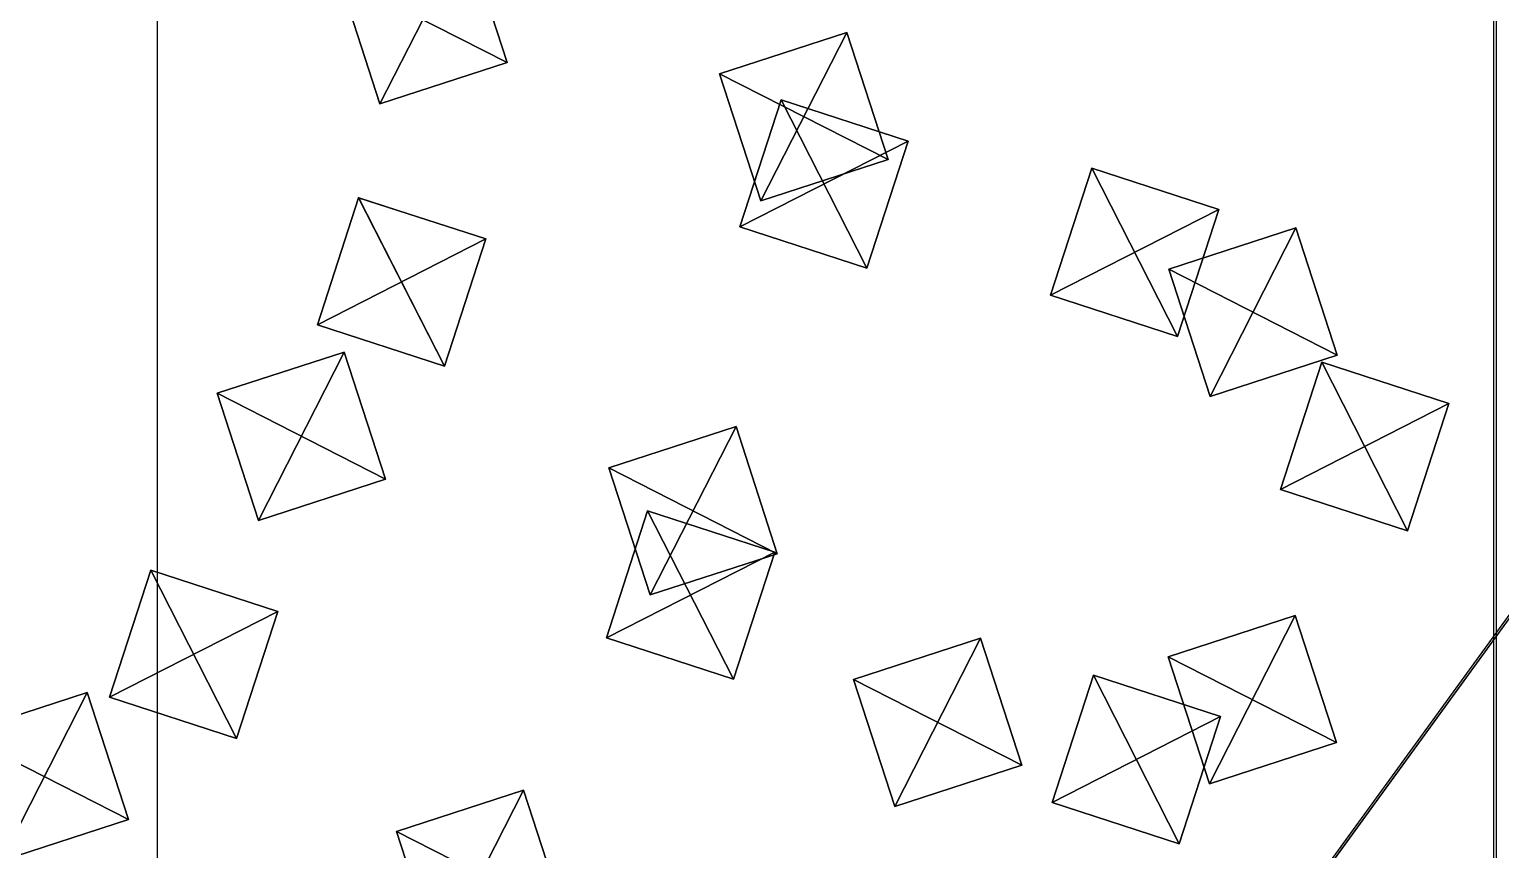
# Model space of a CAD drawing. Header units: metres. Extents: x -324 to 324, y -310 to 311.
# Drawn here: x 52.2 to 162.3, y -68.6 to -7.2 of the extents above; entities that cross this region are included whole.
import ezdxf

# ---------------------------------------------------------------- set-up
doc = ezdxf.new("R2010")
doc.units = ezdxf.units.M

msp = doc.modelspace()

# ---------------------------------------------------------------- linework, layer by layer
for p, q in [((161.80338, -117.55707, -738), (161.80342, 117.557045, -738)), ((161.96648, 117.557076, -738.10077), (161.96652, -117.55703, -738.10077)), ((200, 2.2904767e-05, -1262), (61.803394, -190.21127, -1262)), ((61.935287, -190.30716, -1261.8993), (200.13196, -0.09587097, -1261.8992))]:
    msp.add_line(p, q)
for points in [[(61.803394, -190.21127, -1262), (61.803425, 190.21133, -1262), (200, 2.2904767e-05, -1262), (200.0001, 0.00012290476, -1261.9999)], [(161.96648, 117.557076, -738.10077), (161.96652, -117.55703, -738.10077), (261.9763, -190.21126, -938.09595), (261.97638, -190.21115, -938.0958)], [(161.96648, 117.557076, -738.10077), (261.9763, -190.21126, -938.09595), (323.78568, 7.632487e-05, -1061.6997), (323.78577, 0.00017632486, -1061.6996)], [(261.94806, -190.3165, -938.3003), (61.935287, -190.30716, -1261.8993), (200.13196, -0.09587097, -1261.8992), (200.13206, -0.09577097, -1261.899)], [(78.44197, -12.78002, -734.5), (75.3518, -3.2694535, -734.5), (84.862366, -0.17928553, -734.5), (84.862465, -0.17918552, -734.4999)], [(87.95254, -9.689852, -729.5), (84.862366, -0.17928553, -729.5), (75.3518, -3.2694535, -729.5), (75.3519, -3.2693536, -729.4999)], [(84.862366, -0.17928553, -734.5), (87.95254, -9.689852, -734.5), (78.44197, -12.78002, -734.5), (78.44207, -12.77992, -734.4999)], [(87.95254, -9.689852, -734.5), (84.862366, -0.17928553, -734.5), (84.862366, -0.17928553, -729.5), (84.862465, -0.17918552, -729.4999)], [(84.862366, -0.17928553, -729.5), (87.95254, -9.689852, -729.5), (87.95254, -9.689852, -734.5), (87.95264, -9.689752, -734.4999)], [(78.44197, -12.78002, -729.5), (75.3518, -3.2694535, -729.5), (75.3518, -3.2694535, -734.5), (75.3519, -3.2693536, -734.4999)], [(75.3518, -3.2694535, -729.5), (78.44197, -12.78002, -729.5), (87.95254, -9.689852, -729.5), (87.95264, -9.689752, -729.4999)], [(75.3518, -3.2694535, -734.5), (78.44197, -12.78002, -734.5), (78.44197, -12.78002, -729.5), (78.44207, -12.77992, -729.4999)], [(106.95289, -20.032103, -734.5), (103.86272, -10.521536, -734.5), (113.37328, -7.4313684, -734.5), (113.37338, -7.431268, -734.4999)], [(103.86272, -10.521536, -734.5), (103.86272, -10.521536, -729.5), (113.37328, -7.4313684, -729.5), (113.37338, -7.431268, -729.4999)], [(116.463455, -16.941935, -729.5), (113.37328, -7.4313684, -729.5), (103.86272, -10.521536, -729.5), (103.862816, -10.521436, -729.4999)], [(113.37328, -7.4313684, -729.5), (113.37328, -7.4313684, -734.5), (103.86272, -10.521536, -734.5), (103.862816, -10.521436, -734.4999)], [(113.37328, -7.4313684, -734.5), (116.463455, -16.941935, -734.5), (106.95289, -20.032103, -734.5), (106.95299, -20.032003, -734.4999)], [(116.463455, -16.941935, -734.5), (113.37328, -7.4313684, -734.5), (113.37328, -7.4313684, -729.5), (113.37338, -7.431268, -729.4999)], [(113.37328, -7.4313684, -729.5), (116.463455, -16.941935, -729.5), (116.463455, -16.941935, -734.5), (116.463554, -16.941835, -734.4999)], [(78.44197, -12.78002, -729.5), (78.44197, -12.78002, -734.5), (87.95254, -9.689852, -734.5), (87.95264, -9.689752, -734.4999)], [(87.95254, -9.689852, -734.5), (87.95254, -9.689852, -729.5), (78.44197, -12.78002, -729.5), (78.44207, -12.77992, -729.4999)], [(106.95289, -20.032103, -729.5), (103.86272, -10.521536, -729.5), (103.86272, -10.521536, -734.5), (103.862816, -10.521436, -734.4999)], [(103.86272, -10.521536, -729.5), (106.95289, -20.032103, -729.5), (116.463455, -16.941935, -729.5), (116.463554, -16.941835, -729.4999)], [(103.86272, -10.521536, -734.5), (106.95289, -20.032103, -734.5), (106.95289, -20.032103, -729.5), (106.95299, -20.032003, -729.4999)], [(105.376564, -21.984016, -1265.5), (108.466736, -12.473452, -1265.5), (108.466736, -12.473452, -1270.5), (108.466835, -12.4733515, -1270.4999)], [(108.466736, -12.473452, -1265.5), (105.376564, -21.984016, -1265.5), (114.88713, -25.074186, -1265.5), (114.88723, -25.074087, -1265.4999)], [(105.376564, -21.984016, -1270.5), (108.466736, -12.473452, -1270.5), (117.9773, -15.563621, -1270.5), (117.9774, -15.56352, -1270.4999)], [(108.466736, -12.473452, -1270.5), (105.376564, -21.984016, -1270.5), (105.376564, -21.984016, -1265.5), (105.37666, -21.983917, -1265.4999)], [(114.88713, -25.074186, -1265.5), (117.9773, -15.5636215, -1265.5), (108.466736, -12.473452, -1265.5), (108.466835, -12.4733515, -1265.4999)], [(117.9773, -15.5636215, -1265.5), (117.9773, -15.563621, -1270.5), (108.466736, -12.473452, -1270.5), (108.466835, -12.4733515, -1270.4999)], [(108.466736, -12.473452, -1270.5), (108.466736, -12.473452, -1265.5), (117.9773, -15.5636215, -1265.5), (117.9774, -15.563521, -1265.4999)], [(117.9773, -15.563621, -1270.5), (114.88713, -25.074186, -1270.5), (105.376564, -21.984016, -1270.5), (105.37666, -21.983917, -1270.4999)], [(114.88713, -25.074186, -1270.5), (117.9773, -15.563621, -1270.5), (117.9773, -15.5636215, -1265.5), (117.9774, -15.563521, -1265.4999)], [(117.9773, -15.5636215, -1265.5), (114.88713, -25.074186, -1265.5), (114.88713, -25.074186, -1270.5), (114.88723, -25.074087, -1270.4999)], [(106.95289, -20.032103, -729.5), (106.95289, -20.032103, -734.5), (116.463455, -16.941935, -734.5), (116.463554, -16.941835, -734.4999)], [(116.463455, -16.941935, -734.5), (116.463455, -16.941935, -729.5), (106.95289, -20.032103, -729.5), (106.95299, -20.032003, -729.4999)], [(128.62323, -27.100548, -1265.5), (131.7134, -17.589983, -1265.5), (131.7134, -17.589983, -1270.5), (131.7135, -17.589884, -1270.4999)], [(131.7134, -17.589983, -1265.5), (128.62323, -27.100548, -1265.5), (138.1338, -30.190718, -1265.5), (138.13391, -30.190619, -1265.4999)], [(128.62323, -27.100548, -1270.5), (131.7134, -17.589983, -1270.5), (141.22397, -20.680153, -1270.5), (141.22408, -20.680054, -1270.4999)], [(131.7134, -17.589983, -1270.5), (128.62323, -27.100548, -1270.5), (128.62323, -27.100548, -1265.5), (128.62334, -27.100449, -1265.4999)], [(138.1338, -30.190718, -1265.5), (141.22397, -20.680153, -1265.5), (131.7134, -17.589983, -1265.5), (131.7135, -17.589884, -1265.4999)], [(141.22397, -20.680153, -1265.5), (141.22397, -20.680153, -1270.5), (131.7134, -17.589983, -1270.5), (131.7135, -17.589884, -1270.4999)], [(131.7134, -17.589983, -1270.5), (131.7134, -17.589983, -1265.5), (141.22397, -20.680153, -1265.5), (141.22408, -20.680054, -1265.4999)], [(73.75551, -29.308561, -1265.5), (76.84568, -19.797997, -1265.5), (76.84568, -19.797997, -1270.5), (76.84578, -19.797897, -1270.4999)], [(76.84568, -19.797997, -1265.5), (73.75551, -29.308561, -1265.5), (83.266075, -32.39873, -1265.5), (83.266174, -32.398632, -1265.4999)], [(73.75551, -29.308561, -1270.5), (76.84568, -19.797997, -1270.5), (86.35625, -22.888166, -1270.5), (86.356346, -22.888067, -1270.4999)], [(76.84568, -19.797997, -1270.5), (73.75551, -29.308561, -1270.5), (73.75551, -29.308561, -1265.5), (73.75561, -29.308462, -1265.4999)], [(83.266075, -32.39873, -1265.5), (86.35625, -22.888166, -1265.5), (76.84568, -19.797997, -1265.5), (76.84578, -19.797897, -1265.4999)], [(86.35625, -22.888166, -1265.5), (86.35625, -22.888166, -1270.5), (76.84568, -19.797997, -1270.5), (76.84578, -19.797897, -1270.4999)], [(76.84568, -19.797997, -1270.5), (76.84568, -19.797997, -1265.5), (86.35625, -22.888166, -1265.5), (86.356346, -22.888067, -1265.4999)], [(141.22397, -20.680153, -1270.5), (138.1338, -30.190718, -1270.5), (128.62323, -27.100548, -1270.5), (128.62334, -27.100449, -1270.4999)], [(138.1338, -30.190718, -1270.5), (141.22397, -20.680153, -1270.5), (141.22397, -20.680153, -1265.5), (141.22408, -20.680054, -1265.4999)], [(141.22397, -20.680153, -1265.5), (138.1338, -30.190718, -1265.5), (138.1338, -30.190718, -1270.5), (138.13391, -30.190619, -1270.4999)], [(114.88713, -25.074186, -1270.5), (114.88713, -25.074186, -1265.5), (105.376564, -21.984016, -1265.5), (105.37666, -21.983917, -1265.4999)], [(105.376564, -21.984016, -1265.5), (105.376564, -21.984016, -1270.5), (114.88713, -25.074186, -1270.5), (114.88723, -25.074087, -1270.4999)], [(86.35625, -22.888166, -1270.5), (83.266075, -32.39873, -1270.5), (73.75551, -29.308561, -1270.5), (73.75561, -29.308462, -1270.4999)], [(83.266075, -32.39873, -1270.5), (86.35625, -22.888166, -1270.5), (86.35625, -22.888166, -1265.5), (86.356346, -22.888067, -1265.4999)], [(86.35625, -22.888166, -1265.5), (83.266075, -32.39873, -1265.5), (83.266075, -32.39873, -1270.5), (83.266174, -32.398632, -1270.4999)], [(140.5705, -34.668034, -734.5), (137.48033, -25.157469, -734.5), (146.9909, -22.0673, -734.5), (146.99101, -22.067202, -734.4999)], [(137.48033, -25.157469, -734.5), (137.48033, -25.157469, -729.5), (146.9909, -22.0673, -729.5), (146.99101, -22.067202, -729.4999)], [(150.08107, -31.577868, -729.5), (146.9909, -22.0673, -729.5), (137.48033, -25.157469, -729.5), (137.48044, -25.15737, -729.4999)], [(146.9909, -22.0673, -729.5), (146.9909, -22.0673, -734.5), (137.48033, -25.157469, -734.5), (137.48044, -25.15737, -734.4999)], [(146.9909, -22.0673, -734.5), (150.08107, -31.577868, -734.5), (140.5705, -34.668034, -734.5), (140.5706, -34.667934, -734.4999)], [(150.08107, -31.577868, -734.5), (146.9909, -22.0673, -734.5), (146.9909, -22.0673, -729.5), (146.99101, -22.067202, -729.4999)], [(146.9909, -22.0673, -729.5), (150.08107, -31.577868, -729.5), (150.08107, -31.577868, -734.5), (150.08118, -31.577768, -734.4999)], [(140.5705, -34.668034, -729.5), (137.48033, -25.157469, -729.5), (137.48033, -25.157469, -734.5), (137.48044, -25.15737, -734.4999)], [(137.48033, -25.157469, -729.5), (140.5705, -34.668034, -729.5), (150.08107, -31.577868, -729.5), (150.08118, -31.577768, -729.4999)], [(137.48033, -25.157469, -734.5), (140.5705, -34.668034, -734.5), (140.5705, -34.668034, -729.5), (140.5706, -34.667934, -729.4999)], [(138.1338, -30.190718, -1270.5), (138.1338, -30.190718, -1265.5), (128.62323, -27.100548, -1265.5), (128.62334, -27.100449, -1265.4999)], [(128.62323, -27.100548, -1265.5), (128.62323, -27.100548, -1270.5), (138.1338, -30.190718, -1270.5), (138.13391, -30.190619, -1270.4999)], [(83.266075, -32.39873, -1270.5), (83.266075, -32.39873, -1265.5), (73.75551, -29.308561, -1265.5), (73.75561, -29.308462, -1265.4999)], [(73.75551, -29.308561, -1265.5), (73.75551, -29.308561, -1270.5), (83.266075, -32.39873, -1270.5), (83.266174, -32.398632, -1270.4999)], [(69.34566, -43.947906, -734.5), (66.255486, -34.437344, -734.5), (75.76605, -31.347174, -734.5), (75.76615, -31.347075, -734.4999)], [(66.255486, -34.437344, -734.5), (66.255486, -34.437344, -729.5), (75.76605, -31.347174, -729.5), (75.76615, -31.347075, -729.4999)], [(78.856224, -40.85774, -729.5), (75.76605, -31.347174, -729.5), (66.255486, -34.437344, -729.5), (66.255585, -34.437244, -729.4999)], [(75.76605, -31.347174, -729.5), (75.76605, -31.347174, -734.5), (66.255486, -34.437344, -734.5), (66.255585, -34.437244, -734.4999)], [(75.76605, -31.347174, -734.5), (78.856224, -40.85774, -734.5), (69.34566, -43.947906, -734.5), (69.34576, -43.947807, -734.4999)], [(78.856224, -40.85774, -734.5), (75.76605, -31.347174, -734.5), (75.76605, -31.347174, -729.5), (75.76615, -31.347075, -729.4999)], [(75.76605, -31.347174, -729.5), (78.856224, -40.85774, -729.5), (78.856224, -40.85774, -734.5), (78.85632, -40.85764, -734.4999)], [(140.5705, -34.668034, -729.5), (140.5705, -34.668034, -734.5), (150.08107, -31.577868, -734.5), (150.08118, -31.577768, -734.4999)], [(150.08107, -31.577868, -734.5), (150.08107, -31.577868, -729.5), (140.5705, -34.668034, -729.5), (140.5706, -34.667934, -729.4999)], [(145.83405, -41.62747, -1265.5), (148.92421, -32.1169, -1265.5), (148.92421, -32.1169, -1270.5), (148.92432, -32.116802, -1270.4999)], [(148.92421, -32.1169, -1265.5), (145.83405, -41.62747, -1265.5), (155.34462, -44.71764, -1265.5), (155.34473, -44.71754, -1265.4999)], [(145.83405, -41.62747, -1270.5), (148.92421, -32.1169, -1270.5), (158.43478, -35.207073, -1270.5), (158.43489, -35.206974, -1270.4999)], [(148.92421, -32.1169, -1270.5), (145.83405, -41.62747, -1270.5), (145.83405, -41.62747, -1265.5), (145.83415, -41.62737, -1265.4999)], [(155.34462, -44.71764, -1265.5), (158.43478, -35.207073, -1265.5), (148.92421, -32.1169, -1265.5), (148.92432, -32.116802, -1265.4999)], [(158.43478, -35.207073, -1265.5), (158.43478, -35.207073, -1270.5), (148.92421, -32.1169, -1270.5), (148.92432, -32.116802, -1270.4999)], [(148.92421, -32.1169, -1270.5), (148.92421, -32.1169, -1265.5), (158.43478, -35.207073, -1265.5), (158.43489, -35.206974, -1265.4999)], [(69.34566, -43.947906, -729.5), (66.255486, -34.437344, -729.5), (66.255486, -34.437344, -734.5), (66.255585, -34.437244, -734.4999)], [(66.255486, -34.437344, -729.5), (69.34566, -43.947906, -729.5), (78.856224, -40.85774, -729.5), (78.85632, -40.85764, -729.4999)], [(66.255486, -34.437344, -734.5), (69.34566, -43.947906, -734.5), (69.34566, -43.947906, -729.5), (69.34576, -43.947807, -729.4999)], [(158.43478, -35.207073, -1270.5), (155.34462, -44.71764, -1270.5), (145.83405, -41.62747, -1270.5), (145.83415, -41.62737, -1270.4999)], [(155.34462, -44.71764, -1270.5), (158.43478, -35.207073, -1270.5), (158.43478, -35.207073, -1265.5), (158.43489, -35.206974, -1265.4999)], [(158.43478, -35.207073, -1265.5), (155.34462, -44.71764, -1265.5), (155.34462, -44.71764, -1270.5), (155.34473, -44.71754, -1270.4999)], [(98.667305, -49.52867, -734.5), (95.57713, -40.01811, -734.5), (105.0877, -36.92794, -734.5), (105.0878, -36.92784, -734.4999)], [(95.57713, -40.01811, -734.5), (95.57713, -40.01811, -729.5), (105.0877, -36.92794, -729.5), (105.0878, -36.92784, -729.4999)], [(108.17787, -46.438503, -729.5), (105.0877, -36.92794, -729.5), (95.57713, -40.01811, -729.5), (95.57723, -40.01801, -729.4999)], [(105.0877, -36.92794, -729.5), (105.0877, -36.92794, -734.5), (95.57713, -40.01811, -734.5), (95.57723, -40.01801, -734.4999)], [(105.0877, -36.92794, -734.5), (108.17787, -46.438503, -734.5), (98.667305, -49.52867, -734.5), (98.667404, -49.528572, -734.4999)], [(108.17787, -46.438503, -734.5), (105.0877, -36.92794, -734.5), (105.0877, -36.92794, -729.5), (105.0878, -36.92784, -729.4999)], [(105.0877, -36.92794, -729.5), (108.17787, -46.438503, -729.5), (108.17787, -46.438503, -734.5), (108.17797, -46.438404, -734.4999)], [(98.667305, -49.52867, -729.5), (95.57713, -40.01811, -729.5), (95.57713, -40.01811, -734.5), (95.57723, -40.01801, -734.4999)], [(95.57713, -40.01811, -729.5), (98.667305, -49.52867, -729.5), (108.17787, -46.438503, -729.5), (108.17797, -46.438404, -729.4999)], [(95.57713, -40.01811, -734.5), (98.667305, -49.52867, -734.5), (98.667305, -49.52867, -729.5), (98.667404, -49.528572, -729.4999)], [(69.34566, -43.947906, -729.5), (69.34566, -43.947906, -734.5), (78.856224, -40.85774, -734.5), (78.85632, -40.85764, -734.4999)], [(78.856224, -40.85774, -734.5), (78.856224, -40.85774, -729.5), (69.34566, -43.947906, -729.5), (69.34576, -43.947807, -729.4999)], [(155.34462, -44.71764, -1270.5), (155.34462, -44.71764, -1265.5), (145.83405, -41.62747, -1265.5), (145.83415, -41.62737, -1265.4999)], [(145.83405, -41.62747, -1265.5), (145.83405, -41.62747, -1270.5), (155.34462, -44.71764, -1270.5), (155.34473, -44.71754, -1270.4999)], [(95.38234, -52.74308, -1265.5), (98.47251, -43.232513, -1265.5), (98.47251, -43.232513, -1270.5), (98.47261, -43.232414, -1270.4999)], [(98.47251, -43.232513, -1265.5), (95.38234, -52.74308, -1265.5), (104.89291, -55.833252, -1265.5), (104.893005, -55.833153, -1265.4999)], [(95.38234, -52.74308, -1270.5), (98.47251, -43.232513, -1270.5), (107.98308, -46.322685, -1270.5), (107.98318, -46.322586, -1270.4999)], [(98.47251, -43.232513, -1270.5), (95.38234, -52.74308, -1270.5), (95.38234, -52.74308, -1265.5), (95.38244, -52.74298, -1265.4999)], [(104.89291, -55.833252, -1265.5), (107.98308, -46.322685, -1265.5), (98.47251, -43.232513, -1265.5), (98.47261, -43.232414, -1265.4999)], [(107.98308, -46.322685, -1265.5), (107.98308, -46.322685, -1270.5), (98.47251, -43.232513, -1270.5), (98.47261, -43.232414, -1270.4999)], [(98.47251, -43.232513, -1270.5), (98.47251, -43.232513, -1265.5), (107.98308, -46.322685, -1265.5), (107.98318, -46.322586, -1265.4999)], [(107.98308, -46.322685, -1270.5), (104.89291, -55.833252, -1270.5), (95.38234, -52.74308, -1270.5), (95.38244, -52.74298, -1270.4999)], [(98.667305, -49.52867, -729.5), (98.667305, -49.52867, -734.5), (108.17787, -46.438503, -734.5), (108.17797, -46.438404, -734.4999)], [(108.17787, -46.438503, -734.5), (108.17787, -46.438503, -729.5), (98.667305, -49.52867, -729.5), (98.667404, -49.528572, -729.4999)], [(104.89291, -55.833252, -1270.5), (107.98308, -46.322685, -1270.5), (107.98308, -46.322685, -1265.5), (107.98318, -46.322586, -1265.4999)], [(107.98308, -46.322685, -1265.5), (104.89291, -55.833252, -1265.5), (104.89291, -55.833252, -1270.5), (104.893005, -55.833153, -1270.4999)], [(58.20204, -57.178307, -1265.5), (61.292213, -47.66774, -1265.5), (61.292213, -47.66774, -1270.5), (61.292313, -47.66764, -1270.4999)], [(61.292213, -47.66774, -1265.5), (58.20204, -57.178307, -1265.5), (67.71261, -60.26848, -1265.5), (67.71271, -60.26838, -1265.4999)], [(58.20204, -57.178307, -1270.5), (61.292213, -47.66774, -1270.5), (70.80278, -50.75791, -1270.5), (70.80288, -50.757812, -1270.4999)], [(61.292213, -47.66774, -1270.5), (58.20204, -57.178307, -1270.5), (58.20204, -57.178307, -1265.5), (58.20214, -57.178207, -1265.4999)], [(67.71261, -60.26848, -1265.5), (70.80278, -50.75791, -1265.5), (61.292213, -47.66774, -1265.5), (61.292313, -47.66764, -1265.4999)], [(70.80278, -50.75791, -1265.5), (70.80278, -50.75791, -1270.5), (61.292213, -47.66774, -1270.5), (61.292313, -47.66764, -1270.4999)], [(61.292213, -47.66774, -1270.5), (61.292213, -47.66774, -1265.5), (70.80278, -50.75791, -1265.5), (70.80288, -50.757812, -1265.4999)], [(70.80278, -50.75791, -1270.5), (67.71261, -60.26848, -1270.5), (58.20204, -57.178307, -1270.5), (58.20214, -57.178207, -1270.4999)], [(67.71261, -60.26848, -1270.5), (70.80278, -50.75791, -1270.5), (70.80278, -50.75791, -1265.5), (70.80288, -50.757812, -1265.4999)], [(70.80278, -50.75791, -1265.5), (67.71261, -60.26848, -1265.5), (67.71261, -60.26848, -1270.5), (67.71271, -60.26838, -1270.4999)], [(140.51329, -63.65703, -734.5), (137.42313, -54.146465, -734.5), (146.9337, -51.056297, -734.5), (146.9338, -51.0562, -734.4999)], [(137.42313, -54.146465, -734.5), (137.42313, -54.146465, -729.5), (146.9337, -51.056297, -729.5), (146.9338, -51.0562, -729.4999)], [(150.02386, -60.56686, -729.5), (146.9337, -51.056297, -729.5), (137.42313, -54.146465, -729.5), (137.42323, -54.146366, -729.4999)], [(146.9337, -51.056297, -729.5), (146.9337, -51.056297, -734.5), (137.42313, -54.146465, -734.5), (137.42323, -54.146366, -734.4999)], [(146.9337, -51.056297, -734.5), (150.02386, -60.56686, -734.5), (140.51329, -63.65703, -734.5), (140.5134, -63.65693, -734.4999)], [(150.02386, -60.56686, -734.5), (146.9337, -51.056297, -734.5), (146.9337, -51.056297, -729.5), (146.9338, -51.0562, -729.4999)], [(146.9337, -51.056297, -729.5), (150.02386, -60.56686, -729.5), (150.02386, -60.56686, -734.5), (150.02397, -60.56676, -734.4999)], [(104.89291, -55.833252, -1270.5), (104.89291, -55.833252, -1265.5), (95.38234, -52.74308, -1265.5), (95.38244, -52.74298, -1265.4999)], [(95.38234, -52.74308, -1265.5), (95.38234, -52.74308, -1270.5), (104.89291, -55.833252, -1270.5), (104.893005, -55.833153, -1270.4999)], [(116.96688, -65.3512, -734.5), (113.87671, -55.84063, -734.5), (123.387276, -52.75046, -734.5), (123.387375, -52.750362, -734.4999)], [(113.87671, -55.84063, -734.5), (113.87671, -55.84063, -729.5), (123.387276, -52.75046, -729.5), (123.387375, -52.750362, -729.4999)], [(126.47745, -62.261024, -729.5), (123.387276, -52.75046, -729.5), (113.87671, -55.84063, -729.5), (113.87681, -55.84053, -729.4999)], [(123.387276, -52.75046, -729.5), (123.387276, -52.75046, -734.5), (113.87671, -55.84063, -734.5), (113.87681, -55.84053, -734.4999)], [(123.387276, -52.75046, -734.5), (126.47745, -62.261024, -734.5), (116.96688, -65.3512, -734.5), (116.96698, -65.3511, -734.4999)], [(126.47745, -62.261024, -734.5), (123.387276, -52.75046, -734.5), (123.387276, -52.75046, -729.5), (123.387375, -52.750362, -729.4999)], [(123.387276, -52.75046, -729.5), (126.47745, -62.261024, -729.5), (126.47745, -62.261024, -734.5), (126.47755, -62.260925, -734.4999)], [(140.51329, -63.65703, -729.5), (137.42313, -54.146465, -729.5), (137.42313, -54.146465, -734.5), (137.42323, -54.146366, -734.4999)], [(137.42313, -54.146465, -729.5), (140.51329, -63.65703, -729.5), (150.02386, -60.56686, -729.5), (150.02397, -60.56676, -729.4999)], [(137.42313, -54.146465, -734.5), (140.51329, -63.65703, -734.5), (140.51329, -63.65703, -729.5), (140.5134, -63.65693, -729.4999)], [(116.96688, -65.3512, -729.5), (113.87671, -55.84063, -729.5), (113.87671, -55.84063, -734.5), (113.87681, -55.84053, -734.4999)], [(113.87671, -55.84063, -729.5), (116.96688, -65.3512, -729.5), (126.47745, -62.261024, -729.5), (126.47755, -62.260925, -729.4999)], [(113.87671, -55.84063, -734.5), (116.96688, -65.3512, -734.5), (116.96688, -65.3512, -729.5), (116.96698, -65.3511, -729.4999)], [(128.74846, -65.04645, -1265.5), (131.83862, -55.53588, -1265.5), (131.83862, -55.53588, -1270.5), (131.83873, -55.53578, -1270.4999)], [(131.83862, -55.53588, -1265.5), (128.74846, -65.04645, -1265.5), (138.25903, -68.13662, -1265.5), (138.25914, -68.13652, -1265.4999)], [(128.74846, -65.04645, -1270.5), (131.83862, -55.53588, -1270.5), (141.3492, -58.626053, -1270.5), (141.3493, -58.625954, -1270.4999)], [(131.83862, -55.53588, -1270.5), (128.74846, -65.04645, -1270.5), (128.74846, -65.04645, -1265.5), (128.74857, -65.04635, -1265.4999)], [(138.25903, -68.13662, -1265.5), (141.3492, -58.626053, -1265.5), (131.83862, -55.53588, -1265.5), (131.83873, -55.53578, -1265.4999)], [(141.3492, -58.626053, -1265.5), (141.3492, -58.626053, -1270.5), (131.83862, -55.53588, -1270.5), (131.83873, -55.53578, -1270.4999)], [(131.83862, -55.53588, -1270.5), (131.83862, -55.53588, -1265.5), (141.3492, -58.626053, -1265.5), (141.3493, -58.625954, -1265.4999)], [(50.11371, -69.42008, -734.5), (47.02354, -59.909515, -734.5), (56.534103, -56.819347, -734.5), (56.534203, -56.81925, -734.4999)], [(47.02354, -59.909515, -734.5), (47.02354, -59.909515, -729.5), (56.534103, -56.819347, -729.5), (56.534203, -56.81925, -729.4999)], [(59.62427, -66.32991, -729.5), (56.534103, -56.819347, -729.5), (47.02354, -59.909515, -729.5), (47.02364, -59.909416, -729.4999)], [(56.534103, -56.819347, -729.5), (56.534103, -56.819347, -734.5), (47.02354, -59.909515, -734.5), (47.02364, -59.909416, -734.4999)], [(56.534103, -56.819347, -734.5), (59.62427, -66.32991, -734.5), (50.11371, -69.42008, -734.5), (50.113808, -69.41998, -734.4999)], [(59.62427, -66.32991, -734.5), (56.534103, -56.819347, -734.5), (56.534103, -56.819347, -729.5), (56.534203, -56.81925, -729.4999)], [(56.534103, -56.819347, -729.5), (59.62427, -66.32991, -729.5), (59.62427, -66.32991, -734.5), (59.62437, -66.32981, -734.4999)], [(67.71261, -60.26848, -1270.5), (67.71261, -60.26848, -1265.5), (58.20204, -57.178307, -1265.5), (58.20214, -57.178207, -1265.4999)], [(58.20204, -57.178307, -1265.5), (58.20204, -57.178307, -1270.5), (67.71261, -60.26848, -1270.5), (67.71271, -60.26838, -1270.4999)], [(141.3492, -58.626053, -1270.5), (138.25903, -68.13662, -1270.5), (128.74846, -65.04645, -1270.5), (128.74857, -65.04635, -1270.4999)], [(138.25903, -68.13662, -1270.5), (141.3492, -58.626053, -1270.5), (141.3492, -58.626053, -1265.5), (141.3493, -58.625954, -1265.4999)], [(141.3492, -58.626053, -1265.5), (138.25903, -68.13662, -1265.5), (138.25903, -68.13662, -1270.5), (138.25914, -68.13652, -1270.4999)], [(47.02354, -59.909515, -729.5), (50.11371, -69.42008, -729.5), (59.62427, -66.32991, -729.5), (59.62437, -66.32981, -729.4999)], [(140.51329, -63.65703, -729.5), (140.51329, -63.65703, -734.5), (150.02386, -60.56686, -734.5), (150.02397, -60.56676, -734.4999)], [(150.02386, -60.56686, -734.5), (150.02386, -60.56686, -729.5), (140.51329, -63.65703, -729.5), (140.5134, -63.65693, -729.4999)], [(116.96688, -65.3512, -729.5), (116.96688, -65.3512, -734.5), (126.47745, -62.261024, -734.5), (126.47755, -62.260925, -734.4999)], [(126.47745, -62.261024, -734.5), (126.47745, -62.261024, -729.5), (116.96688, -65.3512, -729.5), (116.96698, -65.3511, -729.4999)], [(82.76087, -76.73616, -734.5), (79.6707, -67.22559, -734.5), (89.18127, -64.13542, -734.5), (89.181366, -64.13532, -734.4999)], [(79.6707, -67.22559, -734.5), (79.6707, -67.22559, -729.5), (89.18127, -64.13542, -729.5), (89.181366, -64.13532, -729.4999)], [(92.27144, -73.64599, -729.5), (89.18127, -64.13542, -729.5), (79.6707, -67.22559, -729.5), (79.6708, -67.225494, -729.4999)], [(89.18127, -64.13542, -729.5), (89.18127, -64.13542, -734.5), (79.6707, -67.22559, -734.5), (79.6708, -67.225494, -734.4999)], [(89.18127, -64.13542, -734.5), (92.27144, -73.64599, -734.5), (82.76087, -76.73616, -734.5), (82.76097, -76.73606, -734.4999)], [(92.27144, -73.64599, -734.5), (89.18127, -64.13542, -734.5), (89.18127, -64.13542, -729.5), (89.181366, -64.13532, -729.4999)], [(89.18127, -64.13542, -729.5), (92.27144, -73.64599, -729.5), (92.27144, -73.64599, -734.5), (92.27154, -73.64589, -734.4999)], [(138.25903, -68.13662, -1270.5), (138.25903, -68.13662, -1265.5), (128.74846, -65.04645, -1265.5), (128.74857, -65.04635, -1265.4999)], [(128.74846, -65.04645, -1265.5), (128.74846, -65.04645, -1270.5), (138.25903, -68.13662, -1270.5), (138.25914, -68.13652, -1270.4999)], [(50.11371, -69.42008, -729.5), (50.11371, -69.42008, -734.5), (59.62427, -66.32991, -734.5), (59.62437, -66.32981, -734.4999)], [(59.62427, -66.32991, -734.5), (59.62427, -66.32991, -729.5), (50.11371, -69.42008, -729.5), (50.113808, -69.41998, -729.4999)], [(82.76087, -76.73616, -729.5), (79.6707, -67.22559, -729.5), (79.6707, -67.22559, -734.5), (79.6708, -67.225494, -734.4999)], [(79.6707, -67.22559, -729.5), (82.76087, -76.73616, -729.5), (92.27144, -73.64599, -729.5), (92.27154, -73.64589, -729.4999)], [(79.6707, -67.22559, -734.5), (82.76087, -76.73616, -734.5), (82.76087, -76.73616, -729.5), (82.76097, -76.73606, -729.4999)]]:
    msp.add_3dface(points)

doc.saveas('drawing.dxf')
